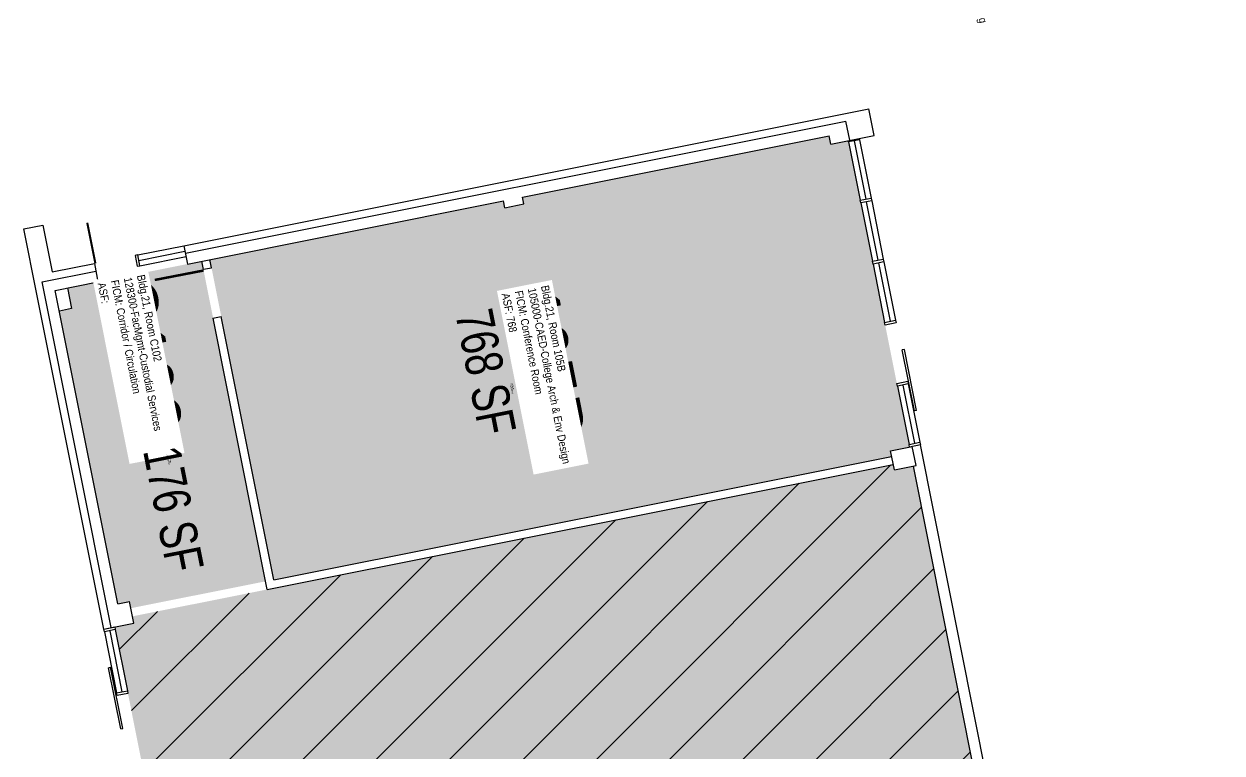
# Model space of a CAD drawing. Header units: inches. Extents: x 69202442 to 69207493, y 27670084 to 27674212.
# Drawn here: x 69206235 to 69207101, y 27672633 to 27673160 of the extents above; entities that cross this region are included whole.
import ezdxf
from ezdxf.enums import TextEntityAlignment as Align

# ---------------------------------------------------------------- set-up
doc = ezdxf.new("R2010")
doc.units = ezdxf.units.IN
doc.header["$LTSCALE"] = 10
doc.header["$MEASUREMENT"] = 0
for name, color, linetype in [('A-DOOR', 2, 'CONTINUOUS'), ('A-GLAZ', 1, 'CONTINUOUS'), ('A-IDEN-RNUM', 7, 'CONTINUOUS'), ('A-IDEN-SNUM', 4, 'CONTINUOUS'), ('A-IDEN-VNUM', 4, 'CONTINUOUS'), ('A-WALL', 5, 'CONTINUOUS'), ('AREA-TEXT', 3, 'CONTINUOUS'), ('Rooms-Capacity', 4, 'CONTINUOUS'), ('Rooms-Category-Color', 7, 'CONTINUOUS'), ('Rooms-College-Color', 7, 'CONTINUOUS'), ('Rooms-Department-Color', 7, 'CONTINUOUS'), ('Rooms-Division-Color', 7, 'CONTINUOUS'), ('Rooms-Information', 7, 'CONTINUOUS')]:
    doc.layers.add(name, color=color, linetype=linetype)
doc.styles.add('CP_AREA', font='arial.ttf', dxfattribs={"height": 15})
doc.styles.add('CP_ROOMSNUMBER', font='arial.ttf', dxfattribs={"height": 1})
doc.styles.add('CP_ROOMVNUMBER', font='arial.ttf', dxfattribs={"width": 0.85, "height": 0.075})

msp = doc.modelspace()

# ---------------------------------------------------------------- hatches: boundary and pattern name
at = {"layer": 'Rooms-Capacity'}
h = msp.add_hatch(dxfattribs=at)
h.set_pattern_fill('ANSI31', color=256, scale=300, style=0)
h.set_pattern_definition([(45, (0, 0), (-26.516504294, 26.516504294), [])])
h.paths.add_polyline_path([(69206313.13, 27672731.76), (69206863.28, 27672841.58), (69206864.06, 27672837.65), (69206877.79, 27672840.4), (69206922.03, 27672618.77), (69206908.3, 27672616.03), (69206911.04, 27672602.3), (69206924.77, 27672605.04), (69206969.01, 27672383.41), (69206955.28, 27672380.67), (69206958.02, 27672366.94), (69206971.75, 27672369.68), (69206979.18, 27672332.42), (69206401.58, 27672217.12), (69206394.14, 27672254.39), (69206408.85, 27672257.32), (69206406.11, 27672271.05), (69206391.4, 27672268.12), (69206355.58, 27672447.57), (69206347.16, 27672489.74), (69206361.87, 27672492.68), (69206359.13, 27672506.41), (69206344.42, 27672503.47), (69206337.57, 27672537.8), (69206309.58, 27672678.03), (69206300.38, 27672724.12), (69206314.11, 27672726.86)])
at = {"layer": 'Rooms-Category-Color', "true_color": 0xfa9ba3}
msp.add_hatch(color=241, dxfattribs=at).paths.add_polyline_path([(69206866.24, 27672898.25), (69206865.85, 27672900.22), (69206857.43, 27672942.38), (69206857.04, 27672944.34), (69206848.62, 27672986.51), (69206848.23, 27672988.47), (69206830.81, 27673075.75), (69206818.06, 27673073.21), (69206816.89, 27673079.09), (69206595.26, 27673034.85), (69206596.24, 27673029.95), (69206588.39, 27673028.38), (69206582.51, 27673027.21), (69206581.53, 27673032.11), (69206369.22, 27672989.73), (69206415.41, 27672758.3), (69206862.1, 27672847.46), (69206861.32, 27672851.38), (69206875.05, 27672854.12)])
at = {"layer": 'Rooms-Category-Color', "true_color": 0xadadad}
msp.add_hatch(color=253, dxfattribs=at).paths.add_polyline_path([(69206311.95, 27672737.65), (69206409.53, 27672757.12), (69206363.33, 27672988.56), (69206347.15, 27672985.33), (69206288.31, 27672973.58), (69206266.25, 27672969.18), (69206269.22, 27672954.29), (69206260.39, 27672952.53), (69206302.64, 27672740.89), (69206310.98, 27672742.55)])
at = {"layer": 'Rooms-Category-Color', "true_color": 0xffe090}
msp.add_hatch(color=41, dxfattribs=at).paths.add_polyline_path([(69206313.13, 27672731.76), (69206863.28, 27672841.58), (69206864.06, 27672837.65), (69206877.79, 27672840.4), (69206922.03, 27672618.77), (69206908.3, 27672616.03), (69206911.04, 27672602.3), (69206924.77, 27672605.04), (69206969.01, 27672383.41), (69206955.28, 27672380.67), (69206958.02, 27672366.94), (69206971.75, 27672369.68), (69206979.18, 27672332.42), (69206401.58, 27672217.12), (69206394.14, 27672254.39), (69206408.85, 27672257.32), (69206406.11, 27672271.05), (69206391.4, 27672268.12), (69206355.58, 27672447.57), (69206347.16, 27672489.74), (69206361.87, 27672492.68), (69206359.13, 27672506.41), (69206344.42, 27672503.47), (69206337.57, 27672537.8), (69206309.58, 27672678.03), (69206300.38, 27672724.12), (69206314.11, 27672726.86)])
at = {"layer": 'Rooms-College-Color', "true_color": 0xe3f498}
for points in [[(69206866.24, 27672898.25), (69206865.85, 27672900.22), (69206857.43, 27672942.38), (69206857.04, 27672944.34), (69206848.62, 27672986.51), (69206848.23, 27672988.47), (69206830.81, 27673075.75), (69206818.06, 27673073.21), (69206816.89, 27673079.09), (69206595.26, 27673034.85), (69206596.24, 27673029.95), (69206588.39, 27673028.38), (69206582.51, 27673027.21), (69206581.53, 27673032.11), (69206369.22, 27672989.73), (69206415.41, 27672758.3), (69206862.1, 27672847.46), (69206861.32, 27672851.38), (69206875.05, 27672854.12)], [(69206313.13, 27672731.76), (69206863.28, 27672841.58), (69206864.06, 27672837.65), (69206877.79, 27672840.4), (69206922.03, 27672618.77), (69206908.3, 27672616.03), (69206911.04, 27672602.3), (69206924.77, 27672605.04), (69206969.01, 27672383.41), (69206955.28, 27672380.67), (69206958.02, 27672366.94), (69206971.75, 27672369.68), (69206979.18, 27672332.42), (69206401.58, 27672217.12), (69206394.14, 27672254.39), (69206408.85, 27672257.32), (69206406.11, 27672271.05), (69206391.4, 27672268.12), (69206355.58, 27672447.57), (69206347.16, 27672489.74), (69206361.87, 27672492.68), (69206359.13, 27672506.41), (69206344.42, 27672503.47), (69206337.57, 27672537.8), (69206309.58, 27672678.03), (69206300.38, 27672724.12), (69206314.11, 27672726.86)]]:
    msp.add_hatch(color=61, dxfattribs=at).paths.add_polyline_path(points)
at = {"layer": 'Rooms-College-Color', "true_color": 0xadadad}
msp.add_hatch(color=253, dxfattribs=at).paths.add_polyline_path([(69206311.95, 27672737.65), (69206409.53, 27672757.12), (69206363.33, 27672988.56), (69206347.15, 27672985.33), (69206288.31, 27672973.58), (69206266.25, 27672969.18), (69206269.22, 27672954.29), (69206260.39, 27672952.53), (69206302.64, 27672740.89), (69206310.98, 27672742.55)])
at = {"layer": 'Rooms-Department-Color', "true_color": 0xe3f498}
for points in [[(69206866.24, 27672898.25), (69206865.85, 27672900.22), (69206857.43, 27672942.38), (69206857.04, 27672944.34), (69206848.62, 27672986.51), (69206848.23, 27672988.47), (69206830.81, 27673075.75), (69206818.06, 27673073.21), (69206816.89, 27673079.09), (69206595.26, 27673034.85), (69206596.24, 27673029.95), (69206588.39, 27673028.38), (69206582.51, 27673027.21), (69206581.53, 27673032.11), (69206369.22, 27672989.73), (69206415.41, 27672758.3), (69206862.1, 27672847.46), (69206861.32, 27672851.38), (69206875.05, 27672854.12)], [(69206313.13, 27672731.76), (69206863.28, 27672841.58), (69206864.06, 27672837.65), (69206877.79, 27672840.4), (69206922.03, 27672618.77), (69206908.3, 27672616.03), (69206911.04, 27672602.3), (69206924.77, 27672605.04), (69206969.01, 27672383.41), (69206955.28, 27672380.67), (69206958.02, 27672366.94), (69206971.75, 27672369.68), (69206979.18, 27672332.42), (69206401.58, 27672217.12), (69206394.14, 27672254.39), (69206408.85, 27672257.32), (69206406.11, 27672271.05), (69206391.4, 27672268.12), (69206355.58, 27672447.57), (69206347.16, 27672489.74), (69206361.87, 27672492.68), (69206359.13, 27672506.41), (69206344.42, 27672503.47), (69206337.57, 27672537.8), (69206309.58, 27672678.03), (69206300.38, 27672724.12), (69206314.11, 27672726.86)]]:
    msp.add_hatch(color=61, dxfattribs=at).paths.add_polyline_path(points)
at = {"layer": 'Rooms-Department-Color', "true_color": 0xacacac}
msp.add_hatch(color=253, dxfattribs=at).paths.add_polyline_path([(69206311.95, 27672737.65), (69206409.53, 27672757.12), (69206363.33, 27672988.56), (69206347.15, 27672985.33), (69206288.31, 27672973.58), (69206266.25, 27672969.18), (69206269.22, 27672954.29), (69206260.39, 27672952.53), (69206302.64, 27672740.89), (69206310.98, 27672742.55)])
at = {"layer": 'Rooms-Division-Color', "true_color": 0xe3f498}
for points in [[(69206866.24, 27672898.25), (69206865.85, 27672900.22), (69206857.43, 27672942.38), (69206857.04, 27672944.34), (69206848.62, 27672986.51), (69206848.23, 27672988.47), (69206830.81, 27673075.75), (69206818.06, 27673073.21), (69206816.89, 27673079.09), (69206595.26, 27673034.85), (69206596.24, 27673029.95), (69206588.39, 27673028.38), (69206582.51, 27673027.21), (69206581.53, 27673032.11), (69206369.22, 27672989.73), (69206415.41, 27672758.3), (69206862.1, 27672847.46), (69206861.32, 27672851.38), (69206875.05, 27672854.12)], [(69206313.13, 27672731.76), (69206863.28, 27672841.58), (69206864.06, 27672837.65), (69206877.79, 27672840.4), (69206922.03, 27672618.77), (69206908.3, 27672616.03), (69206911.04, 27672602.3), (69206924.77, 27672605.04), (69206969.01, 27672383.41), (69206955.28, 27672380.67), (69206958.02, 27672366.94), (69206971.75, 27672369.68), (69206979.18, 27672332.42), (69206401.58, 27672217.12), (69206394.14, 27672254.39), (69206408.85, 27672257.32), (69206406.11, 27672271.05), (69206391.4, 27672268.12), (69206355.58, 27672447.57), (69206347.16, 27672489.74), (69206361.87, 27672492.68), (69206359.13, 27672506.41), (69206344.42, 27672503.47), (69206337.57, 27672537.8), (69206309.58, 27672678.03), (69206300.38, 27672724.12), (69206314.11, 27672726.86)]]:
    msp.add_hatch(color=61, dxfattribs=at).paths.add_polyline_path(points)
at = {"layer": 'Rooms-Division-Color', "true_color": 0xadadad}
msp.add_hatch(color=253, dxfattribs=at).paths.add_polyline_path([(69206311.95, 27672737.65), (69206409.53, 27672757.12), (69206363.33, 27672988.56), (69206347.15, 27672985.33), (69206288.31, 27672973.58), (69206266.25, 27672969.18), (69206269.22, 27672954.29), (69206260.39, 27672952.53), (69206302.64, 27672740.89), (69206310.98, 27672742.55)])

# ---------------------------------------------------------------- linework, layer by layer
at = {"layer": 'A-DOOR'}
for p, q in [((69206871.29, 27672924.71), (69206869.81, 27672924.42)), ((69206878.62, 27672880.29), (69206869.81, 27672924.42)), ((69206880.09, 27672880.58), (69206871.29, 27672924.71)), ((69206880.09, 27672880.58), (69206878.62, 27672880.29)), ((69206295.93, 27672694.64), (69206297.41, 27672694.93)), ((69206304.74, 27672650.51), (69206295.93, 27672694.64)), ((69206306.21, 27672650.8), (69206297.41, 27672694.93)), ((69206304.74, 27672650.51), (69206306.21, 27672650.8))]:
    msp.add_line(p, q, dxfattribs=at)
for points in [[(69206286.41, 27672986.97, 1.5, 1.5, 0), (69206280.53, 27673016.39, 0, 0, 0), (69206279.8, 27673016.24, 0, 0, -0.414214), (69206315.09, 27672992.69, 0, 0, -0.414214)], [(69206364.67, 27672981.82, 1.8, 1.8, 0), (69206329.33, 27672974.98, 0, 0, 0), (69206329.16, 27672975.86, 0, 0, 0.414214), (69206371.35, 27672947.36, 0, 0, 0.414214)]]:
    msp.add_lwpolyline(points, format="xyseb", dxfattribs=at)
at = {"layer": 'A-GLAZ'}
for p, q in [((69206831, 27673074.77), (69206839.42, 27673032.6)), ((69206834.93, 27673075.55), (69206843.34, 27673033.39)), ((69206838.85, 27673076.34), (69206847.27, 27673034.17)), ((69206843.74, 27673031.43), (69206852.15, 27672989.26)), ((69206847.66, 27673032.21), (69206856.07, 27672990.04)), ((69206839.81, 27673030.64), (69206848.23, 27672988.47)), ((69206317.05, 27672993.09), (69206350.39, 27672999.74)), ((69206317.05, 27672993.09), (69206315.09, 27672992.69)), ((69206315.09, 27672992.69), (69206316.66, 27672984.85)), ((69206318.62, 27672985.24), (69206317.05, 27672993.09)), ((69206317.83, 27672989.16), (69206351.18, 27672995.82)), ((69206318.62, 27672985.24), (69206351.96, 27672991.9)), ((69206856.47, 27672988.08), (69206864.88, 27672945.91)), ((69206316.66, 27672984.85), (69206318.62, 27672985.24)), ((69206848.62, 27672986.51), (69206857.04, 27672944.34)), ((69206852.54, 27672987.3), (69206860.96, 27672945.13)), ((69206866.24, 27672898.25), (69206874.66, 27672856.09)), ((69206870.16, 27672899.04), (69206878.58, 27672856.87)), ((69206874.08, 27672899.82), (69206882.5, 27672857.65)), ((69206292.92, 27672720.59), (69206301.73, 27672676.46)), ((69206296.85, 27672721.38), (69206305.66, 27672677.25)), ((69206300.77, 27672722.16), (69206309.58, 27672678.03))]:
    msp.add_line(p, q, dxfattribs=at)
at = {"layer": 'A-WALL'}
for p, q in [((69206350.39, 27672999.74), (69206845.62, 27673098.59)), ((69206849.44, 27673079.47), (69206845.62, 27673098.59)), ((69206351.47, 27672994.35), (69206829.05, 27673089.68)), ((69206831.79, 27673075.95), (69206829.05, 27673089.68)), ((69206595.26, 27673034.85), (69206816.89, 27673079.09)), ((69206818.06, 27673073.21), (69206816.89, 27673079.09)), ((69206818.06, 27673073.21), (69206849.44, 27673079.47)), ((69206831, 27673074.77), (69206830.81, 27673075.75)), ((69206838.85, 27673076.34), (69206831, 27673074.77)), ((69206838.65, 27673077.32), (69206838.85, 27673076.34)), ((69206353.04, 27672986.5), (69206581.53, 27673032.11)), ((69206582.51, 27673027.21), (69206581.53, 27673032.11)), ((69206596.24, 27673029.95), (69206595.26, 27673034.85)), ((69206839.42, 27673032.6), (69206847.27, 27673034.17)), ((69206839.81, 27673030.64), (69206839.42, 27673032.6)), ((69206847.66, 27673032.21), (69206839.81, 27673030.64)), ((69206847.27, 27673034.17), (69206847.66, 27673032.21)), ((69206582.51, 27673027.21), (69206596.24, 27673029.95)), ((69206234.79, 27673011.85), (69206248.52, 27673014.59)), ((69206248.52, 27673014.59), (69206255.27, 27672980.75)), ((69206244.18, 27672964.78), (69206234.79, 27673011.85)), ((69206350.39, 27672999.74), (69206353.04, 27672986.5)), ((69206364.51, 27672982.67), (69206363.33, 27672988.56)), ((69206370.39, 27672983.85), (69206369.22, 27672989.73)), ((69206848.23, 27672988.47), (69206856.07, 27672990.04)), ((69206848.62, 27672986.51), (69206848.23, 27672988.47)), ((69206856.47, 27672988.08), (69206848.62, 27672986.51)), ((69206856.07, 27672990.04), (69206856.47, 27672988.08)), ((69206248.01, 27672973.7), (69206286.75, 27672981.43)), ((69206255.27, 27672980.75), (69206285.67, 27672986.82)), ((69206285.67, 27672986.82), (69206288.31, 27672973.58)), ((69206364.5, 27672982.71), (69206370.39, 27672983.85)), ((69206292.53, 27672722.55), (69206241.54, 27672978.01)), ((69206297.93, 27672723.63), (69206248.01, 27672973.7)), ((69206257.42, 27672967.42), (69206288.31, 27672973.58)), ((69206302.64, 27672740.89), (69206257.42, 27672967.42)), ((69206266.25, 27672969.18), (69206269.22, 27672954.29)), ((69206269.22, 27672954.29), (69206260.39, 27672952.53)), ((69206371.35, 27672947.36), (69206377.24, 27672948.51)), ((69206410.7, 27672751.24), (69206371.55, 27672947.37)), ((69206415.41, 27672758.3), (69206377.44, 27672948.55)), ((69206857.04, 27672944.34), (69206864.88, 27672945.91)), ((69206857.43, 27672942.38), (69206857.04, 27672944.34)), ((69206864.88, 27672945.91), (69206865.28, 27672943.95)), ((69206865.28, 27672943.95), (69206857.43, 27672942.38)), ((69206865.85, 27672900.22), (69206873.69, 27672901.78)), ((69206873.69, 27672901.78), (69206874.08, 27672899.82)), ((69206866.24, 27672898.25), (69206865.85, 27672900.22)), ((69206874.08, 27672899.82), (69206866.24, 27672898.25)), ((69206861.32, 27672851.38), (69206877.01, 27672854.52)), ((69206864.06, 27672837.65), (69206861.32, 27672851.38)), ((69206874.66, 27672856.09), (69206882.5, 27672857.65)), ((69206875.05, 27672854.12), (69206874.66, 27672856.09)), ((69206882.89, 27672855.69), (69206875.05, 27672854.12)), ((69206879.75, 27672840.79), (69206877.01, 27672854.52)), ((69206882.5, 27672857.65), (69206882.89, 27672855.69)), ((69207100.95, 27671763.24), (69206882.89, 27672855.69)), ((69206410.7, 27672751.24), (69206863.28, 27672841.58)), ((69206415.41, 27672758.3), (69206862.1, 27672847.46)), ((69206864.06, 27672837.65), (69206879.75, 27672840.79)), ((69206922.03, 27672618.77), (69206877.79, 27672840.4)), ((69206302.64, 27672740.89), (69206310.98, 27672742.55)), ((69206314.11, 27672726.86), (69206310.98, 27672742.55)), ((69206292.53, 27672722.55), (69206314.11, 27672726.86)), ((69206292.53, 27672722.55), (69206300.38, 27672724.12)), ((69206292.92, 27672720.59), (69206292.53, 27672722.55)), ((69206300.77, 27672722.16), (69206292.92, 27672720.59)), ((69206300.38, 27672724.12), (69206300.77, 27672722.16)), ((69206301.73, 27672676.46), (69206309.58, 27672678.03)), ((69206302.12, 27672674.5), (69206301.73, 27672676.46)), ((69206309.97, 27672676.07), (69206302.12, 27672674.5)), ((69206309.58, 27672678.03), (69206309.97, 27672676.07))]:
    msp.add_line(p, q, dxfattribs=at)

# ---------------------------------------------------------------- texts
at = {"layer": 'A-IDEN-RNUM', "style": 'CP_ROOMSNUMBER', "width": 0.85}
msp.add_text('0105-B0', height=1, rotation=281.29, dxfattribs=at).set_placement((69206587.22, 27672900.24))
msp.add_text('C102-00', height=0.96, rotation=281.29, dxfattribs=at).set_placement((69206340.3, 27672845.36), align=Align.MIDDLE)
at = {"layer": 'A-IDEN-SNUM', "style": 'CP_ROOMSNUMBER', "width": 0.85}
msp.add_text('02100105B0', height=1, rotation=281.29, dxfattribs=at).set_placement((69206586.04, 27672900.03))
msp.add_text('0210C10200', height=0.96, rotation=281.29, dxfattribs=at).set_placement((69206339.12, 27672845.15), align=Align.MIDDLE)
at = {"layer": 'A-IDEN-VNUM', "style": 'CP_ROOMVNUMBER', "width": 0.85}
for s, p in [('C102', (69206319.05, 27672920.03)), ('105B', (69206610.91, 27672913.66))]:
    msp.add_text(s, height=40.5, rotation=281.28839, dxfattribs=at).set_placement(p, align=Align.MIDDLE_CENTER)
at = {"layer": 'AREA-TEXT', "style": 'CP_AREA', "width": 0.75}
for s, p in [('768 SF', (69206568.68, 27672908.55)), ('176 SF', (69206342.94, 27672809.39))]:
    msp.add_text(s, height=27, rotation=281.28839, dxfattribs=at).set_placement(p, align=Align.MIDDLE_CENTER)
at = {"layer": 'Rooms-Information', "insert": (69206882.55, 27673277.41), "char_height": 5.7857, "width": 129.6, "attachment_point": 7, "rotation": 281.28839, "style": 'CP_ROOMVNUMBER', "bg_fill": 3, "box_fill_scale": 1.5, "bg_fill_color": 256, "bg_fill_true_color": 13158600, "bg_fill_transparency": 0}
msp.add_mtext('Bldg.21, Room 124^M^J102700-CAED-Architectural Engineering^M^JFICM: General Storage^M^JASF: 160', dxfattribs=at)

# ---------------------------------------------------------------- next in the draw order: texts
at = {"layer": 'Rooms-Information', "char_height": 5.7857, "width": 129.6, "attachment_point": 7, "rotation": 281.28839, "style": 'CP_ROOMVNUMBER', "bg_fill": 3, "box_fill_scale": 1.5, "bg_fill_color": 256, "bg_fill_true_color": 13158600, "bg_fill_transparency": 0}
for s, insert in [('Bldg.21, Room C102^M^J128300-FacMgmt-Custodial Services^M^JFICM: Corridor / Circulation^M^JASF: ', (69206287.94, 27672972.44)), ('Bldg.21, Room 105B^M^J105000-CAED-College Arch & Env Design^M^JFICM: Conference Room^M^JASF: 768', (69206580.06, 27672964.77))]:
    msp.add_mtext(s, dxfattribs=dict(at, insert=insert))

doc.saveas('drawing.dxf')
